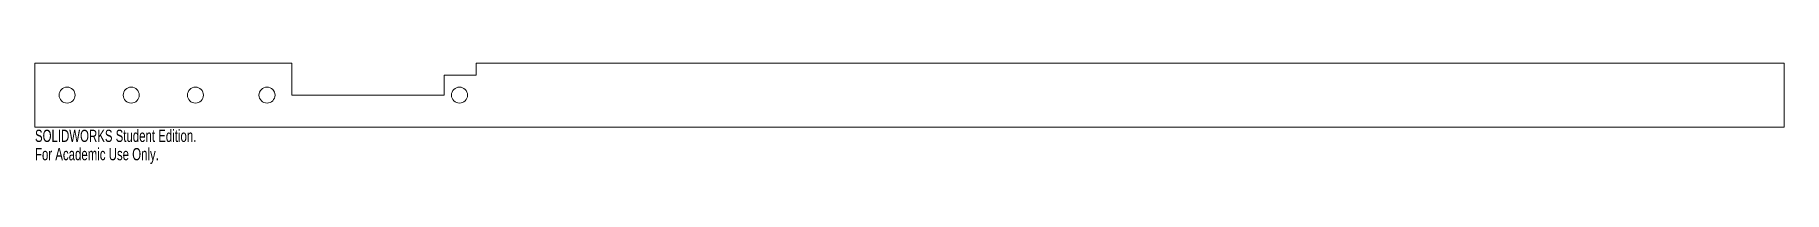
# Model space of a CAD drawing. Header units: inches. Extents: x 0 to 27.2, y -1.1 to 0.5.
import ezdxf

# ---------------------------------------------------------------- set-up
doc = ezdxf.new("R2010")
doc.units = ezdxf.units.IN
doc.header["$MEASUREMENT"] = 0
doc.styles.add('SLDTEXTSTYLE0', font='TXT', dxfattribs={"width": 0.7})

msp = doc.modelspace()

# ---------------------------------------------------------------- linework, layer by layer
at = {"color": 7, "linetype": 'Continuous', "lineweight": 15}
for p, q in [((4, 0.5), (0, 0.5)), ((0, 0.5), (0, -0.5)), ((4, 0), (4, 0.5)), ((6.875, 0.312), (6.375, 0.312)), ((6.375, 0.312), (6.375, 0)), ((6.875, 0.5), (6.875, 0.312)), ((27.25, 0.5), (6.875, 0.5)), ((27.25, 0.5), (27.25, -0.5)), ((6.375, 0), (4, 0)), ((27.25, -0.5), (0, -0.5))]:
    msp.add_line(p, q, dxfattribs=at)
for centre in [(0.5, 0), (1.5, 0), (2.5, 0), (3.615, 0), (6.614, 0)]:
    msp.add_circle(centre, 0.125, dxfattribs=at)

# ---------------------------------------------------------------- texts
at = {"color": 7, "linetype": 'Continuous', "char_height": 0.1903, "attachment_point": 1, "style": 'SLDTEXTSTYLE0'}
for s, insert in [('SOLIDWORKS Student Edition.', (0, -0.54)), ('For Academic Use Only.', (0, -0.826))]:
    msp.add_mtext(s, dxfattribs=dict(at, insert=insert))

doc.saveas('drawing.dxf')
